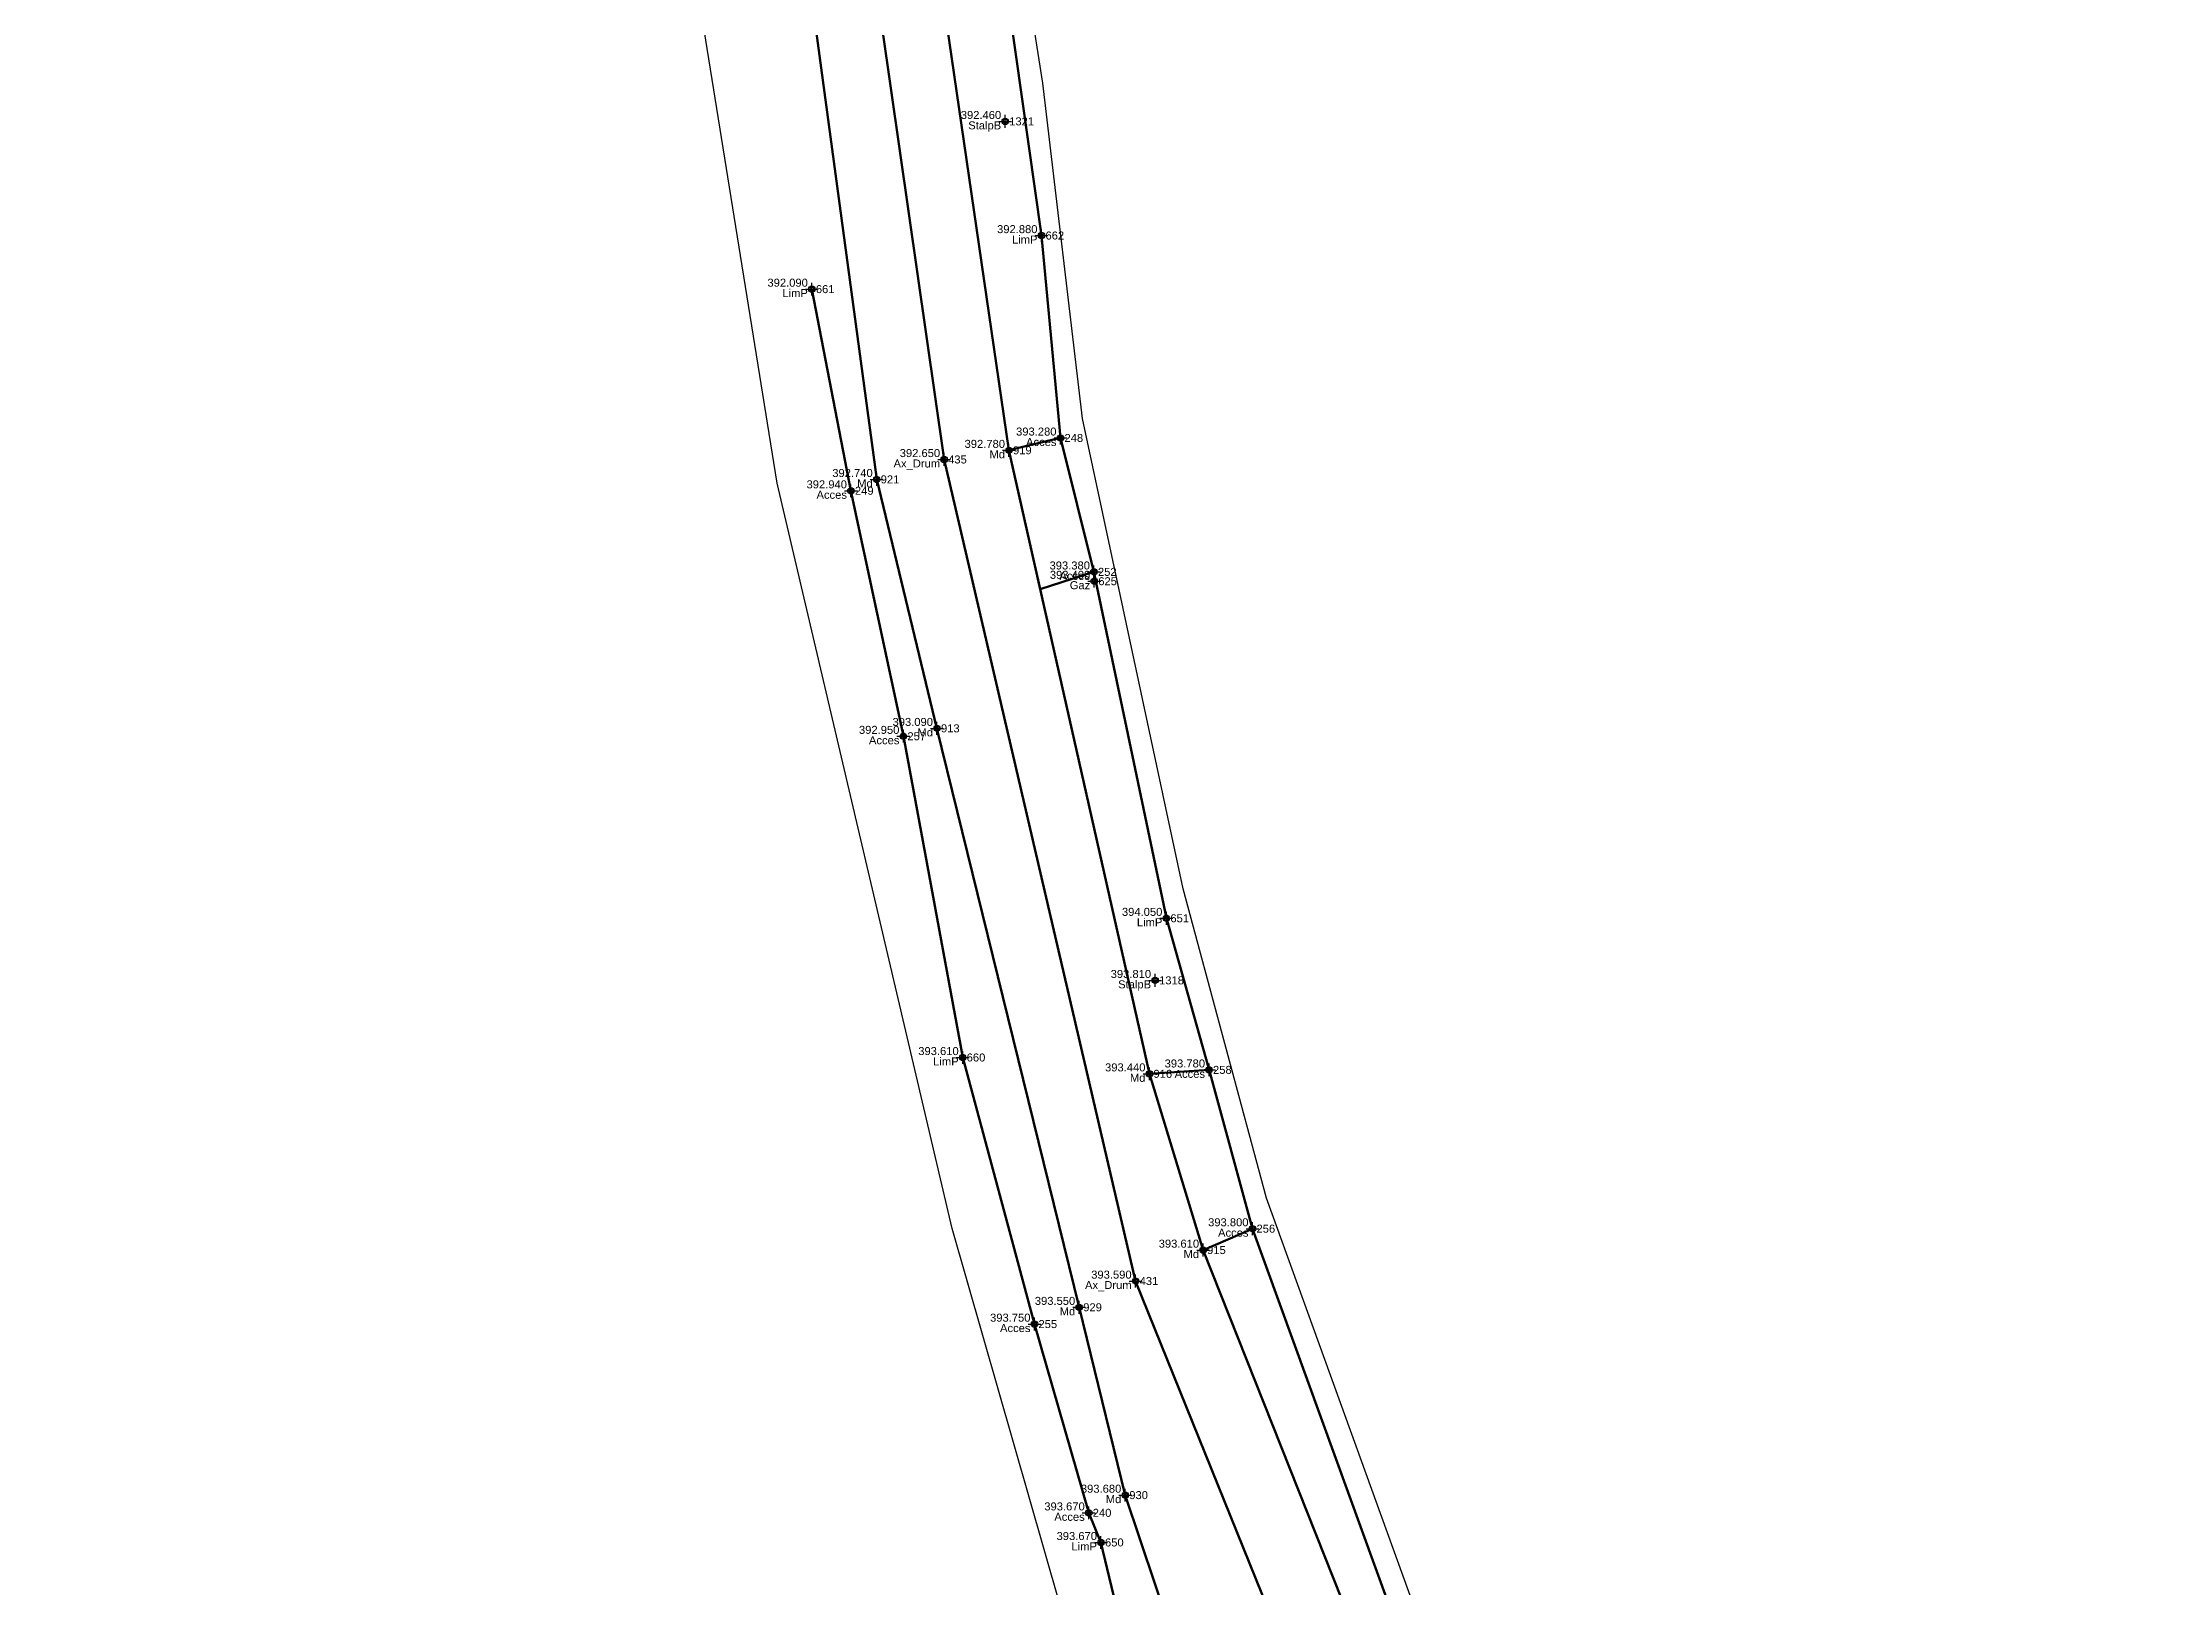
# Model space of a CAD drawing. Extents: x 396921 to 401273, y 555385 to 556691.
# Drawn here: x 401042.6 to 401108.6, y 555961.4 to 556009.7 of the extents above; entities that cross this region are included whole.
import ezdxf
from ezdxf.enums import TextEntityAlignment as Align

# ---------------------------------------------------------------- set-up
doc = ezdxf.new("R2010")
doc.units = 0
doc.header["$PDMODE"] = 34
doc.header["$PDSIZE"] = 0.2
for name, color, linetype in [('Boundary', 30, 'Continuous'), ('TOPO_CERC', 1, 'Continuous'), ('TOPO_CODE', 7, 'Continuous'), ('TOPO_ELEVATION', 7, 'Continuous'), ('TOPO_POINT_ID', 7, 'Continuous'), ('TOPO_POINTS', 7, 'Continuous'), ('TOPO_SYMBOL', 1, 'Continuous')]:
    doc.layers.add(name, color=color, linetype=linetype)
doc.layers.add('RO-LINES-LIN', color=7, linetype='Continuous', lineweight=25)
doc.styles.get("Standard").update_dxf_attribs({"font": 'arial.ttf'})

# ---------------------------------------------------------------- blocks, each defined once
blk = doc.blocks.new('PUNCTOPO')
at = {"layer": 'TOPO_CERC'}
blk.add_circle((0, 0), 0.25, dxfattribs=at)
at = {"layer": 'TOPO_SYMBOL'}
blk.add_point((0, 0), dxfattribs=at)

msp = doc.modelspace()

# ---------------------------------------------------------------- linework, layer by layer
at = {"layer": 'Boundary'}
for points in [[(401108.572, 555904.924), (401102.573, 555917.669), (401096.955, 555929.951), (401090.093, 555948.13), (401080.886, 555973.585), (401078.287, 555983.241), (401075.138, 555997.931), (401073.897, 556008.399), (401071.057, 556026.483), (401068.71, 556043.865), (401066.107, 556065.621), (401072.475, 556069.684), (401074.44, 556074.345), (401067.028, 556079.623), (401050.488, 556107.325), (401076.679, 556151.056)], [(401096.203, 555908.961), (401085.796, 555931.07), (401075.879, 555955.856), (401071.065, 555972.633), (401065.601, 555995.912), (401060.391, 556028.251), (401056.358, 556057.512), (401053.602, 556075.772), (401044.105, 556089.818), (401035.259, 556096.58), (401020.688, 556071.611), (401012.701, 556074.848), (401004.375, 556064.444), (400980.308, 556042.075), (400964.134, 556022.389), (400947.993, 555994.765), (400939.016, 555969.405), (400935.372, 555943.468), (400936.803, 555916.417), (400940.45, 555896.857)]]:
    msp.add_lwpolyline(points, dxfattribs=at)
at = {"layer": 'RO-LINES-LIN', "lineweight": 100}
for points in [[(401043.539, 556112.331, 387.84), (401043.901, 556106.539, 387.89), (401046.74, 556100.77, 387.95), (401049.581, 556097.484, 388.1), (401056.902, 556085.804, 388.31), (401061.975, 556075.652, 388.46), (401062.689, 556069.39, 388.59), (401063.139, 556067.406, 388.66), (401066.981, 556038.829, 389.54), (401069.445, 556018.29, 391.08), (401070.665, 556011.886, 391.65), (401072.841, 555996.938, 392.78), (401077.229, 555977.465, 393.44), (401078.905, 555971.96, 393.61), (401101.384, 555915.339, 394.6), (401103.913, 555910.832, 394.65)], [(401099.805, 555907.453, 394.39), (401087.417, 555934.372, 393.99), (401085.184, 555939.447, 393.89), (401079.965, 555952.943, 393.79), (401079.763, 555953.486, 393.75), (401078.347, 555958.721, 393.75), (401076.474, 555964.307, 393.68), (401075.035, 555970.173, 393.55), (401070.591, 555988.254, 393.09), (401068.708, 555996.029, 392.74), (401062.844, 556039.462, 389.52), (401059.797, 556066.657, 388.6), (401059.615, 556067.903, 388.57), (401057.854, 556075.65, 388.4), (401053.894, 556082.89, 388.31), (401045.742, 556094.009, 388.11), (401040.541, 556097.899, 388.05), (401034.647, 556100.234, 388.05), (401028.331, 556097.971, 388.05), (401017.802, 556085.319, 387.96), (401011.568, 556079.059, 387.99), (400997.397, 556065.018, 388.66)], [(401047.652, 556095.963, 388.08), (401055.373, 556084.055, 388.3), (401061.385, 556068.801, 388.56), (401061.621, 556067.106, 388.6), (401064.7, 556039.21, 389.53), (401070.815, 555996.651, 392.65), (401076.797, 555970.993, 393.59), (401101.861, 555909.005, 394.6)], [(401074.45, 555997.323, 393.28), (401073.856, 556003.645, 392.88), (401072.634, 556012.249, 391.89)], [(401066.683, 556001.972, 392.09), (401067.904, 555995.674, 392.94), (401069.542, 555988.007, 392.95), (401071.394, 555977.975, 393.61), (401073.637, 555969.649, 393.75), (401075.332, 555963.754, 393.67), (401075.715, 555962.829, 393.67), (401076.835, 555958.155, 393.5), (401078.394, 555952.967, 393.51), (401078.524, 555952.611, 393.66), (401084.023, 555938.925, 393.69), (401086.137, 555934.215, 393.84), (401088.524, 555927.99, 394.16), (401098.977, 555906.838, 394.36)], [(401074.45, 555997.323, 393.28), (401072.841, 555996.938, 392.78), (401073.819, 555992.596, 393.21), (401075.495, 555993.141, 393.38), (401074.45, 555997.323, 393.28)], [(401079.09, 555977.588, 393.78), (401077.757, 555982.322, 394.05), (401075.495, 555993.141, 393.38)], [(401077.229, 555977.465, 393.44), (401079.09, 555977.588, 393.78), (401080.448, 555972.628, 393.8), (401078.905, 555971.96, 393.61), (401077.229, 555977.465, 393.44)], [(401099.13, 555922.481, 394.86), (401099.13, 555922.481, 394.86), (401093.728, 555936.041, 394.74), (401080.448, 555972.628, 393.8)]]:
    msp.add_polyline3d(points, dxfattribs=at)

# ---------------------------------------------------------------- block references
at = {"layer": 'TOPO_POINTS'}
ref = msp.add_blockref('PUNCTOPO', (401072.722, 556007.21, 392.46), dxfattribs=dict(at, xscale=0.25, yscale=0.25, zscale=0.25))
ref.add_attrib('POINT', '1321', dxfattribs={"layer": 'TOPO_POINT_ID', "height": 0.25}).set_placement((401072.847, 556007.21, 392.46), align=Align.MIDDLE_LEFT)
ref.add_attrib('ELEVATION', '392.460', dxfattribs={"layer": 'TOPO_ELEVATION', "height": 0.25}).set_placement((401072.597, 556007.21, 392.46), align=Align.BOTTOM_RIGHT)
ref.add_attrib('CODE', 'StalpB', dxfattribs={"layer": 'TOPO_CODE', "height": 0.25}).set_placement((401072.597, 556007.21, 392.46), align=Align.TOP_RIGHT)
ref = msp.add_blockref('PUNCTOPO', (401073.856, 556003.645, 392.88), dxfattribs=dict(at, xscale=0.25, yscale=0.25, zscale=0.25))
ref.add_attrib('POINT', '662', dxfattribs={"layer": 'TOPO_POINT_ID', "height": 0.25}).set_placement((401073.981, 556003.645, 392.88), align=Align.MIDDLE_LEFT)
ref.add_attrib('ELEVATION', '392.880', dxfattribs={"layer": 'TOPO_ELEVATION', "height": 0.25}).set_placement((401073.731, 556003.645, 392.88), align=Align.BOTTOM_RIGHT)
ref.add_attrib('CODE', 'LimP', dxfattribs={"layer": 'TOPO_CODE', "height": 0.25}).set_placement((401073.731, 556003.645, 392.88), align=Align.TOP_RIGHT)
ref = msp.add_blockref('PUNCTOPO', (401066.683, 556001.972, 392.09), dxfattribs=dict(at, xscale=0.25, yscale=0.25, zscale=0.25))
ref.add_attrib('POINT', '661', dxfattribs={"layer": 'TOPO_POINT_ID', "height": 0.25}).set_placement((401066.808, 556001.972, 392.09), align=Align.MIDDLE_LEFT)
ref.add_attrib('ELEVATION', '392.090', dxfattribs={"layer": 'TOPO_ELEVATION', "height": 0.25}).set_placement((401066.558, 556001.972, 392.09), align=Align.BOTTOM_RIGHT)
ref.add_attrib('CODE', 'LimP', dxfattribs={"layer": 'TOPO_CODE', "height": 0.25}).set_placement((401066.558, 556001.972, 392.09), align=Align.TOP_RIGHT)
ref = msp.add_blockref('PUNCTOPO', (401074.45, 555997.323, 393.28), dxfattribs=dict(at, xscale=0.25, yscale=0.25, zscale=0.25))
ref.add_attrib('POINT', '248', dxfattribs={"layer": 'TOPO_POINT_ID', "height": 0.25}).set_placement((401074.575, 555997.323, 393.28), align=Align.MIDDLE_LEFT)
ref.add_attrib('ELEVATION', '393.280', dxfattribs={"layer": 'TOPO_ELEVATION', "height": 0.25}).set_placement((401074.325, 555997.323, 393.28), align=Align.BOTTOM_RIGHT)
ref.add_attrib('CODE', 'Acces', dxfattribs={"layer": 'TOPO_CODE', "height": 0.25}).set_placement((401074.325, 555997.323, 393.28), align=Align.TOP_RIGHT)
ref = msp.add_blockref('PUNCTOPO', (401070.815, 555996.651, 392.65), dxfattribs=dict(at, xscale=0.25, yscale=0.25, zscale=0.25))
ref.add_attrib('POINT', '435', dxfattribs={"layer": 'TOPO_POINT_ID', "height": 0.25}).set_placement((401070.94, 555996.651, 392.65), align=Align.MIDDLE_LEFT)
ref.add_attrib('ELEVATION', '392.650', dxfattribs={"layer": 'TOPO_ELEVATION', "height": 0.25}).set_placement((401070.69, 555996.651, 392.65), align=Align.BOTTOM_RIGHT)
ref.add_attrib('CODE', 'Ax_Drum', dxfattribs={"layer": 'TOPO_CODE', "height": 0.25}).set_placement((401070.69, 555996.651, 392.65), align=Align.TOP_RIGHT)
ref = msp.add_blockref('PUNCTOPO', (401072.841, 555996.938, 392.78), dxfattribs=dict(at, xscale=0.25, yscale=0.25, zscale=0.25))
ref.add_attrib('POINT', '919', dxfattribs={"layer": 'TOPO_POINT_ID', "height": 0.25}).set_placement((401072.966, 555996.938, 392.78), align=Align.MIDDLE_LEFT)
ref.add_attrib('ELEVATION', '392.780', dxfattribs={"layer": 'TOPO_ELEVATION', "height": 0.25}).set_placement((401072.716, 555996.938, 392.78), align=Align.BOTTOM_RIGHT)
ref.add_attrib('CODE', 'Md', dxfattribs={"layer": 'TOPO_CODE', "height": 0.25}).set_placement((401072.716, 555996.938, 392.78), align=Align.TOP_RIGHT)
ref = msp.add_blockref('PUNCTOPO', (401068.708, 555996.029, 392.74), dxfattribs=dict(at, xscale=0.25, yscale=0.25, zscale=0.25))
ref.add_attrib('POINT', '921', dxfattribs={"layer": 'TOPO_POINT_ID', "height": 0.25}).set_placement((401068.833, 555996.029, 392.74), align=Align.MIDDLE_LEFT)
ref.add_attrib('ELEVATION', '392.740', dxfattribs={"layer": 'TOPO_ELEVATION', "height": 0.25}).set_placement((401068.583, 555996.029, 392.74), align=Align.BOTTOM_RIGHT)
ref.add_attrib('CODE', 'Md', dxfattribs={"layer": 'TOPO_CODE', "height": 0.25}).set_placement((401068.583, 555996.029, 392.74), align=Align.TOP_RIGHT)
ref = msp.add_blockref('PUNCTOPO', (401067.904, 555995.674, 392.94), dxfattribs=dict(at, xscale=0.25, yscale=0.25, zscale=0.25))
ref.add_attrib('POINT', '249', dxfattribs={"layer": 'TOPO_POINT_ID', "height": 0.25}).set_placement((401068.029, 555995.674, 392.94), align=Align.MIDDLE_LEFT)
ref.add_attrib('ELEVATION', '392.940', dxfattribs={"layer": 'TOPO_ELEVATION', "height": 0.25}).set_placement((401067.779, 555995.674, 392.94), align=Align.BOTTOM_RIGHT)
ref.add_attrib('CODE', 'Acces', dxfattribs={"layer": 'TOPO_CODE', "height": 0.25}).set_placement((401067.779, 555995.674, 392.94), align=Align.TOP_RIGHT)
ref = msp.add_blockref('PUNCTOPO', (401075.495, 555993.141, 393.38), dxfattribs=dict(at, xscale=0.25, yscale=0.25, zscale=0.25))
ref.add_attrib('POINT', '252', dxfattribs={"layer": 'TOPO_POINT_ID', "height": 0.25}).set_placement((401075.62, 555993.141, 393.38), align=Align.MIDDLE_LEFT)
ref.add_attrib('ELEVATION', '393.380', dxfattribs={"layer": 'TOPO_ELEVATION', "height": 0.25}).set_placement((401075.37, 555993.141, 393.38), align=Align.BOTTOM_RIGHT)
ref.add_attrib('CODE', 'Acces', dxfattribs={"layer": 'TOPO_CODE', "height": 0.25}).set_placement((401075.37, 555993.141, 393.38), align=Align.TOP_RIGHT)
ref = msp.add_blockref('PUNCTOPO', (401075.505, 555992.849, 393.4), dxfattribs=dict(at, xscale=0.25, yscale=0.25, zscale=0.25))
ref.add_attrib('POINT', '625', dxfattribs={"layer": 'TOPO_POINT_ID', "height": 0.25}).set_placement((401075.63, 555992.849, 393.4), align=Align.MIDDLE_LEFT)
ref.add_attrib('ELEVATION', '393.400', dxfattribs={"layer": 'TOPO_ELEVATION', "height": 0.25}).set_placement((401075.38, 555992.849, 393.4), align=Align.BOTTOM_RIGHT)
ref.add_attrib('CODE', 'Gaz', dxfattribs={"layer": 'TOPO_CODE', "height": 0.25}).set_placement((401075.38, 555992.849, 393.4), align=Align.TOP_RIGHT)
ref = msp.add_blockref('PUNCTOPO', (401069.542, 555988.007, 392.95), dxfattribs=dict(at, xscale=0.25, yscale=0.25, zscale=0.25))
ref.add_attrib('POINT', '257', dxfattribs={"layer": 'TOPO_POINT_ID', "height": 0.25}).set_placement((401069.667, 555988.007, 392.95), align=Align.MIDDLE_LEFT)
ref.add_attrib('ELEVATION', '392.950', dxfattribs={"layer": 'TOPO_ELEVATION', "height": 0.25}).set_placement((401069.417, 555988.007, 392.95), align=Align.BOTTOM_RIGHT)
ref.add_attrib('CODE', 'Acces', dxfattribs={"layer": 'TOPO_CODE', "height": 0.25}).set_placement((401069.417, 555988.007, 392.95), align=Align.TOP_RIGHT)
ref = msp.add_blockref('PUNCTOPO', (401070.591, 555988.254, 393.09), dxfattribs=dict(at, xscale=0.25, yscale=0.25, zscale=0.25))
ref.add_attrib('POINT', '913', dxfattribs={"layer": 'TOPO_POINT_ID', "height": 0.25}).set_placement((401070.716, 555988.254, 393.09), align=Align.MIDDLE_LEFT)
ref.add_attrib('ELEVATION', '393.090', dxfattribs={"layer": 'TOPO_ELEVATION', "height": 0.25}).set_placement((401070.466, 555988.254, 393.09), align=Align.BOTTOM_RIGHT)
ref.add_attrib('CODE', 'Md', dxfattribs={"layer": 'TOPO_CODE', "height": 0.25}).set_placement((401070.466, 555988.254, 393.09), align=Align.TOP_RIGHT)
ref = msp.add_blockref('PUNCTOPO', (401077.757, 555982.322, 394.05), dxfattribs=dict(at, xscale=0.25, yscale=0.25, zscale=0.25))
ref.add_attrib('POINT', '651', dxfattribs={"layer": 'TOPO_POINT_ID', "height": 0.25}).set_placement((401077.882, 555982.322, 394.05), align=Align.MIDDLE_LEFT)
ref.add_attrib('ELEVATION', '394.050', dxfattribs={"layer": 'TOPO_ELEVATION', "height": 0.25}).set_placement((401077.632, 555982.322, 394.05), align=Align.BOTTOM_RIGHT)
ref.add_attrib('CODE', 'LimP', dxfattribs={"layer": 'TOPO_CODE', "height": 0.25}).set_placement((401077.632, 555982.322, 394.05), align=Align.TOP_RIGHT)
ref = msp.add_blockref('PUNCTOPO', (401077.405, 555980.383, 393.81), dxfattribs=dict(at, xscale=0.25, yscale=0.25, zscale=0.25))
ref.add_attrib('POINT', '1318', dxfattribs={"layer": 'TOPO_POINT_ID', "height": 0.25}).set_placement((401077.53, 555980.383, 393.81), align=Align.MIDDLE_LEFT)
ref.add_attrib('ELEVATION', '393.810', dxfattribs={"layer": 'TOPO_ELEVATION', "height": 0.25}).set_placement((401077.28, 555980.383, 393.81), align=Align.BOTTOM_RIGHT)
ref.add_attrib('CODE', 'StalpB', dxfattribs={"layer": 'TOPO_CODE', "height": 0.25}).set_placement((401077.28, 555980.383, 393.81), align=Align.TOP_RIGHT)
ref = msp.add_blockref('PUNCTOPO', (401071.394, 555977.975, 393.61), dxfattribs=dict(at, xscale=0.25, yscale=0.25, zscale=0.25))
ref.add_attrib('POINT', '660', dxfattribs={"layer": 'TOPO_POINT_ID', "height": 0.25}).set_placement((401071.519, 555977.975, 393.61), align=Align.MIDDLE_LEFT)
ref.add_attrib('ELEVATION', '393.610', dxfattribs={"layer": 'TOPO_ELEVATION', "height": 0.25}).set_placement((401071.269, 555977.975, 393.61), align=Align.BOTTOM_RIGHT)
ref.add_attrib('CODE', 'LimP', dxfattribs={"layer": 'TOPO_CODE', "height": 0.25}).set_placement((401071.269, 555977.975, 393.61), align=Align.TOP_RIGHT)
ref = msp.add_blockref('PUNCTOPO', (401077.229, 555977.465, 393.44), dxfattribs=dict(at, xscale=0.25, yscale=0.25, zscale=0.25))
ref.add_attrib('POINT', '916', dxfattribs={"layer": 'TOPO_POINT_ID', "height": 0.25}).set_placement((401077.354, 555977.465, 393.44), align=Align.MIDDLE_LEFT)
ref.add_attrib('ELEVATION', '393.440', dxfattribs={"layer": 'TOPO_ELEVATION', "height": 0.25}).set_placement((401077.104, 555977.465, 393.44), align=Align.BOTTOM_RIGHT)
ref.add_attrib('CODE', 'Md', dxfattribs={"layer": 'TOPO_CODE', "height": 0.25}).set_placement((401077.104, 555977.465, 393.44), align=Align.TOP_RIGHT)
ref = msp.add_blockref('PUNCTOPO', (401079.09, 555977.588, 393.78), dxfattribs=dict(at, xscale=0.25, yscale=0.25, zscale=0.25))
ref.add_attrib('POINT', '258', dxfattribs={"layer": 'TOPO_POINT_ID', "height": 0.25}).set_placement((401079.215, 555977.588, 393.78), align=Align.MIDDLE_LEFT)
ref.add_attrib('ELEVATION', '393.780', dxfattribs={"layer": 'TOPO_ELEVATION', "height": 0.25}).set_placement((401078.965, 555977.588, 393.78), align=Align.BOTTOM_RIGHT)
ref.add_attrib('CODE', 'Acces', dxfattribs={"layer": 'TOPO_CODE', "height": 0.25}).set_placement((401078.965, 555977.588, 393.78), align=Align.TOP_RIGHT)
ref = msp.add_blockref('PUNCTOPO', (401080.448, 555972.628, 393.8), dxfattribs=dict(at, xscale=0.25, yscale=0.25, zscale=0.25))
ref.add_attrib('POINT', '256', dxfattribs={"layer": 'TOPO_POINT_ID', "height": 0.25}).set_placement((401080.573, 555972.628, 393.8), align=Align.MIDDLE_LEFT)
ref.add_attrib('ELEVATION', '393.800', dxfattribs={"layer": 'TOPO_ELEVATION', "height": 0.25}).set_placement((401080.323, 555972.628, 393.8), align=Align.BOTTOM_RIGHT)
ref.add_attrib('CODE', 'Acces', dxfattribs={"layer": 'TOPO_CODE', "height": 0.25}).set_placement((401080.323, 555972.628, 393.8), align=Align.TOP_RIGHT)
ref = msp.add_blockref('PUNCTOPO', (401078.905, 555971.96, 393.61), dxfattribs=dict(at, xscale=0.25, yscale=0.25, zscale=0.25))
ref.add_attrib('POINT', '915', dxfattribs={"layer": 'TOPO_POINT_ID', "height": 0.25}).set_placement((401079.03, 555971.96, 393.61), align=Align.MIDDLE_LEFT)
ref.add_attrib('ELEVATION', '393.610', dxfattribs={"layer": 'TOPO_ELEVATION', "height": 0.25}).set_placement((401078.78, 555971.96, 393.61), align=Align.BOTTOM_RIGHT)
ref.add_attrib('CODE', 'Md', dxfattribs={"layer": 'TOPO_CODE', "height": 0.25}).set_placement((401078.78, 555971.96, 393.61), align=Align.TOP_RIGHT)
ref = msp.add_blockref('PUNCTOPO', (401076.797, 555970.993, 393.59), dxfattribs=dict(at, xscale=0.25, yscale=0.25, zscale=0.25))
ref.add_attrib('POINT', '431', dxfattribs={"layer": 'TOPO_POINT_ID', "height": 0.25}).set_placement((401076.922, 555970.993, 393.59), align=Align.MIDDLE_LEFT)
ref.add_attrib('ELEVATION', '393.590', dxfattribs={"layer": 'TOPO_ELEVATION', "height": 0.25}).set_placement((401076.672, 555970.993, 393.59), align=Align.BOTTOM_RIGHT)
ref.add_attrib('CODE', 'Ax_Drum', dxfattribs={"layer": 'TOPO_CODE', "height": 0.25}).set_placement((401076.672, 555970.993, 393.59), align=Align.TOP_RIGHT)
ref = msp.add_blockref('PUNCTOPO', (401075.035, 555970.173, 393.55), dxfattribs=dict(at, xscale=0.25, yscale=0.25, zscale=0.25))
ref.add_attrib('POINT', '929', dxfattribs={"layer": 'TOPO_POINT_ID', "height": 0.25}).set_placement((401075.16, 555970.173, 393.55), align=Align.MIDDLE_LEFT)
ref.add_attrib('ELEVATION', '393.550', dxfattribs={"layer": 'TOPO_ELEVATION', "height": 0.25}).set_placement((401074.91, 555970.173, 393.55), align=Align.BOTTOM_RIGHT)
ref.add_attrib('CODE', 'Md', dxfattribs={"layer": 'TOPO_CODE', "height": 0.25}).set_placement((401074.91, 555970.173, 393.55), align=Align.TOP_RIGHT)
ref = msp.add_blockref('PUNCTOPO', (401073.637, 555969.649, 393.75), dxfattribs=dict(at, xscale=0.25, yscale=0.25, zscale=0.25))
ref.add_attrib('POINT', '255', dxfattribs={"layer": 'TOPO_POINT_ID', "height": 0.25}).set_placement((401073.762, 555969.649, 393.75), align=Align.MIDDLE_LEFT)
ref.add_attrib('ELEVATION', '393.750', dxfattribs={"layer": 'TOPO_ELEVATION', "height": 0.25}).set_placement((401073.512, 555969.649, 393.75), align=Align.BOTTOM_RIGHT)
ref.add_attrib('CODE', 'Acces', dxfattribs={"layer": 'TOPO_CODE', "height": 0.25}).set_placement((401073.512, 555969.649, 393.75), align=Align.TOP_RIGHT)
ref = msp.add_blockref('PUNCTOPO', (401076.474, 555964.307, 393.68), dxfattribs=dict(at, xscale=0.25, yscale=0.25, zscale=0.25))
ref.add_attrib('POINT', '930', dxfattribs={"layer": 'TOPO_POINT_ID', "height": 0.25}).set_placement((401076.599, 555964.307, 393.68), align=Align.MIDDLE_LEFT)
ref.add_attrib('ELEVATION', '393.680', dxfattribs={"layer": 'TOPO_ELEVATION', "height": 0.25}).set_placement((401076.349, 555964.307, 393.68), align=Align.BOTTOM_RIGHT)
ref.add_attrib('CODE', 'Md', dxfattribs={"layer": 'TOPO_CODE', "height": 0.25}).set_placement((401076.349, 555964.307, 393.68), align=Align.TOP_RIGHT)
ref = msp.add_blockref('PUNCTOPO', (401075.332, 555963.754, 393.67), dxfattribs=dict(at, xscale=0.25, yscale=0.25, zscale=0.25))
ref.add_attrib('POINT', '240', dxfattribs={"layer": 'TOPO_POINT_ID', "height": 0.25}).set_placement((401075.457, 555963.754, 393.67), align=Align.MIDDLE_LEFT)
ref.add_attrib('ELEVATION', '393.670', dxfattribs={"layer": 'TOPO_ELEVATION', "height": 0.25}).set_placement((401075.207, 555963.754, 393.67), align=Align.BOTTOM_RIGHT)
ref.add_attrib('CODE', 'Acces', dxfattribs={"layer": 'TOPO_CODE', "height": 0.25}).set_placement((401075.207, 555963.754, 393.67), align=Align.TOP_RIGHT)
ref = msp.add_blockref('PUNCTOPO', (401075.715, 555962.829, 393.67), dxfattribs=dict(at, xscale=0.25, yscale=0.25, zscale=0.25))
ref.add_attrib('POINT', '650', dxfattribs={"layer": 'TOPO_POINT_ID', "height": 0.25}).set_placement((401075.84, 555962.829, 393.67), align=Align.MIDDLE_LEFT)
ref.add_attrib('ELEVATION', '393.670', dxfattribs={"layer": 'TOPO_ELEVATION', "height": 0.25}).set_placement((401075.59, 555962.829, 393.67), align=Align.BOTTOM_RIGHT)
ref.add_attrib('CODE', 'LimP', dxfattribs={"layer": 'TOPO_CODE', "height": 0.25}).set_placement((401075.59, 555962.829, 393.67), align=Align.TOP_RIGHT)

doc.saveas('drawing.dxf')
